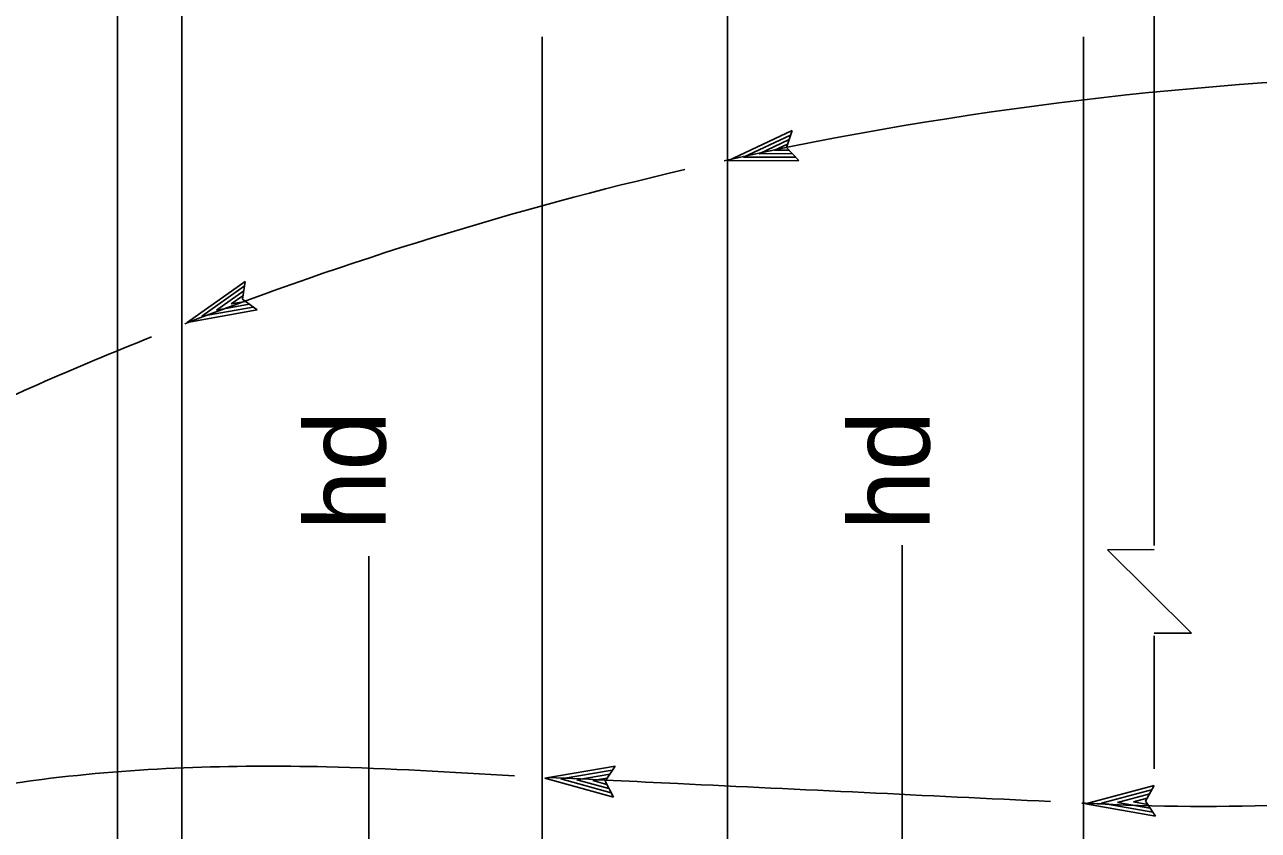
# Model space of a CAD drawing. Extents: x 0 to 2.83, y 0 to 1.83.
# Drawn here: x 0.5101 to 0.6894, y 1.395 to 1.5121 of the extents above; entities that cross this region are included whole.
import ezdxf

# ---------------------------------------------------------------- set-up
doc = ezdxf.new("R2010")
doc.units = 0
for name, color, linetype in [('213 Rebar', 7, 'Continuous'), ('214 Text and Titles', 7, 'Continuous'), ('251 Masonry', 7, 'Continuous')]:
    doc.layers.add(name, color=color, linetype=linetype)

msp = doc.modelspace()

# ---------------------------------------------------------------- linework, layer by layer
at = {"layer": '213 Rebar'}
for p, q in [((0.53291805589465, 1.5789632700731258), (0.53291805589465, 1.3001914966531367)), ((0.6122687235559233, 1.5789632700731258), (0.6122687235559233, 1.3001914966531367)), ((0.585327579508135, 1.5103068062051335), (0.585327579508135, 1.3001914966531367)), ((0.6639903465344957, 1.5103068062051335), (0.6639903465344957, 1.301078935647908)), ((0.5601245738005377, 1.4348221159531693), (0.5601245738005377, 1.3001914966531367)), ((0.6376527296687385, 1.4364359273430585), (0.6376527296687385, 1.301078935647908))]:
    msp.add_line(p, q, dxfattribs=at)
at = {"layer": '214 Text and Titles'}
for p, q in [((0.6123030699395223, 1.4923153214785878), (0.6216466699166759, 1.4967292288958147)), ((0.6145824643770579, 1.4928385508063244), (0.6213957730645755, 1.496052623314912)), ((0.6216466699166759, 1.4967292288958147), (0.6208302930327938, 1.4942505069463519)), ((0.6216466699166759, 1.4967292288958147), (0.6216466699166759, 1.4967292288958147)), ((0.6168351916774327, 1.4933394100401232), (0.6212341101088745, 1.495418598075045)), ((0.6191001540654893, 1.493852308772927), (0.6209830261189696, 1.4947411728125435)), ((0.6208302930327938, 1.4942505069463519), (0.6226407939379641, 1.49235141663636)), ((0.6226407939379641, 1.49235141663636), (0.6123030699395223, 1.4923153214785878)), ((0.6123030699395223, 1.4923153214785878), (0.6123030699395223, 1.4923153214785878)), ((0.6221531962681373, 1.4928537502426644), (0.6145662717115883, 1.4928265524755173)), ((0.6216359659203617, 1.4933569853636195), (0.6168351916774327, 1.4933394100401232)), ((0.6212176604468247, 1.4938598835623493), (0.6191001540654893, 1.493852308772927)), ((0.6226407939379641, 1.49235141663636), (0.6226407939379641, 1.49235141663636)), ((0.5336775308056801, 1.4688228727963093), (0.5421266712592785, 1.4747724496751897)), ((0.5421266712592785, 1.4747724496751897), (0.5417470742763297, 1.4721905046956116)), ((0.5421266712592785, 1.4747724496751897), (0.5421266712592785, 1.4747724496751897)), ((0.5358335662753941, 1.46972891859781), (0.5419954151237862, 1.4740628609237614)), ((0.5379671618718695, 1.4706083559414027), (0.5419447774988726, 1.4734105122860313)), ((0.5401107487832862, 1.47150175113194), (0.5418134774400395, 1.4727000839311992)), ((0.5432897360265492, 1.4710410713702895), (0.5358196688826493, 1.4697143232266203)), ((0.5426939297360065, 1.4714482416675991), (0.5379671618718695, 1.4706083559414027)), ((0.5421956430906942, 1.4718720299291208), (0.5401107487832862, 1.47150175113194)), ((0.5417470742763297, 1.4721905046956116), (0.5438561934188955, 1.4706297119307026)), ((0.5438561934188955, 1.4706297119307026), (0.5336775308056801, 1.4688228727963093)), ((0.5438561934188955, 1.4706297119307026), (0.5438561934188955, 1.4706297119307026)), ((0.5336775308056801, 1.4688228727963093), (0.5336775308056801, 1.4688228727963093)), ((0.585715938296872, 1.4025810876266942), (0.5959044752374085, 1.4043067200804162)), ((0.5956782112465795, 1.3998234994324406), (0.585715938296872, 1.4025810876266942)), ((0.585715938296872, 1.4025810876266942), (0.585715938296872, 1.4025810876266942)), ((0.588052244535703, 1.4024700443609848), (0.5954799341594945, 1.4037240985277362)), ((0.5903553188728583, 1.4023443061945369), (0.5951525634064418, 1.4031565739942455)), ((0.5926748136781417, 1.4022256418053138), (0.5947282175728121, 1.4025727795982916)), ((0.5959039279705955, 1.404307111072327), (0.5944484618671223, 1.402141315666719)), ((0.5959044752374085, 1.4043067200804162), (0.5959044752374085, 1.4043067200804162)), ((0.5953451134250074, 1.4004390602323051), (0.5880326967415979, 1.4024643783294846)), ((0.5949826374053502, 1.4010623851582131), (0.5903553188728583, 1.4023443061945369)), ((0.5947155475963708, 1.4016601299304348), (0.5926748136781417, 1.4022256418053138)), ((0.5944484618671223, 1.402141315666719), (0.5956782112465795, 1.3998234994324406)), ((0.6642945513281063, 1.398850466376868), (0.6742768005761637, 1.4015223182230683)), ((0.6666309929663313, 1.3989586235505829), (0.6739086658367325, 1.400902511932949)), ((0.6742762191084863, 1.4015226562844394), (0.6730298951318315, 1.3992301188600573)), ((0.6742768005761637, 1.4015223182230683), (0.6742768005761637, 1.4015223182230683)), ((0.5956782112465795, 1.3998234994324406), (0.5956782112465795, 1.3998234994324406)), ((0.6740819652722675, 1.3976192787066848), (0.6666120614235866, 1.398951152396932)), ((0.6689357242837052, 1.3990490393239472), (0.673635861410362, 1.4003068329618127)), ((0.6736627286662903, 1.3982059332062151), (0.6689357242837052, 1.3990490393239472)), ((0.6712561417440649, 1.3991480350106644), (0.6732680308758301, 1.399685877273629)), ((0.6733408540530698, 1.398776049402261), (0.6712561417440649, 1.3991480350106644)), ((0.6730298951318315, 1.3992301188600573), (0.6744712258935562, 1.3970376040225514)), ((0.6744712258935562, 1.3970376040225514), (0.6642945513281063, 1.398850466376868)), ((0.6642945513281063, 1.398850466376868), (0.6642945513281063, 1.398850466376868)), ((0.6744712258935562, 1.3970376040225514), (0.6744712258935562, 1.3970376040225514))]:
    msp.add_line(p, q, dxfattribs=at)
for start, end in [(91.1922464083953, 102.4441021014537), (103.06919471224437, 111.2036028533111), (111.75930146132796, 115.56970196395086)]:
    msp.add_arc((0.7273945232912644, 0.9683957094970456), 0.5365296518409951, start, end, dxfattribs=at)
for points in [[(0.486915956131126, 1.3980914212946713), (0.5125924476649949, 1.4024025301857728), (0.5539426308714221, 1.4042268029922125), (0.5812626413123552, 1.4029294618696655)], [(0.5861913466302903, 1.4026944021635928), (0.6050222689483913, 1.4017944392679542), (0.6591952331041903, 1.3991881930509777)], [(0.6637559634280167, 1.3989695653634415), (0.6682637256201612, 1.398753984625877), (0.7284647276498544, 1.4011863483236437), (0.7502157363766645, 1.4036897502102386)]]:
    msp.add_spline(points, degree=3, dxfattribs=at)
at = {"layer": '251 Masonry'}
for p, q in [((0.6742997236326438, 1.598102569690288), (0.6742997236326438, 1.4364044191808407)), ((0.5235501376723869, 1.5895578349862074), (0.5235501376723869, 1.3846935075103084)), ((0.6675208452811178, 1.4357834942495922), (0.6742997236326438, 1.4357984917657247)), ((0.6675208452811178, 1.4357834942495922), (0.673949682422059, 1.4357977173320549)), ((0.6797004799300532, 1.4236576328169772), (0.6675208452811178, 1.4357834942495922)), ((0.6797004799300532, 1.4236576328169772), (0.6675208452811178, 1.4357834942495922)), ((0.6742997236326438, 1.4236456842641902), (0.6797004799300532, 1.4236576328169772)), ((0.6742997236326438, 1.4232655213377365), (0.6742997236326438, 1.4039593857185666))]:
    msp.add_line(p, q, dxfattribs=at)

# ---------------------------------------------------------------- texts
at = {"layer": '214 Text and Titles'}
for p in [(0.5625564894961224, 1.4386002143342471), (0.6416415589405667, 1.4386002143342471)]:
    msp.add_text('hd', height=0.011666666666666665, rotation=90, dxfattribs=at).set_placement(p)

doc.saveas('drawing.dxf')
